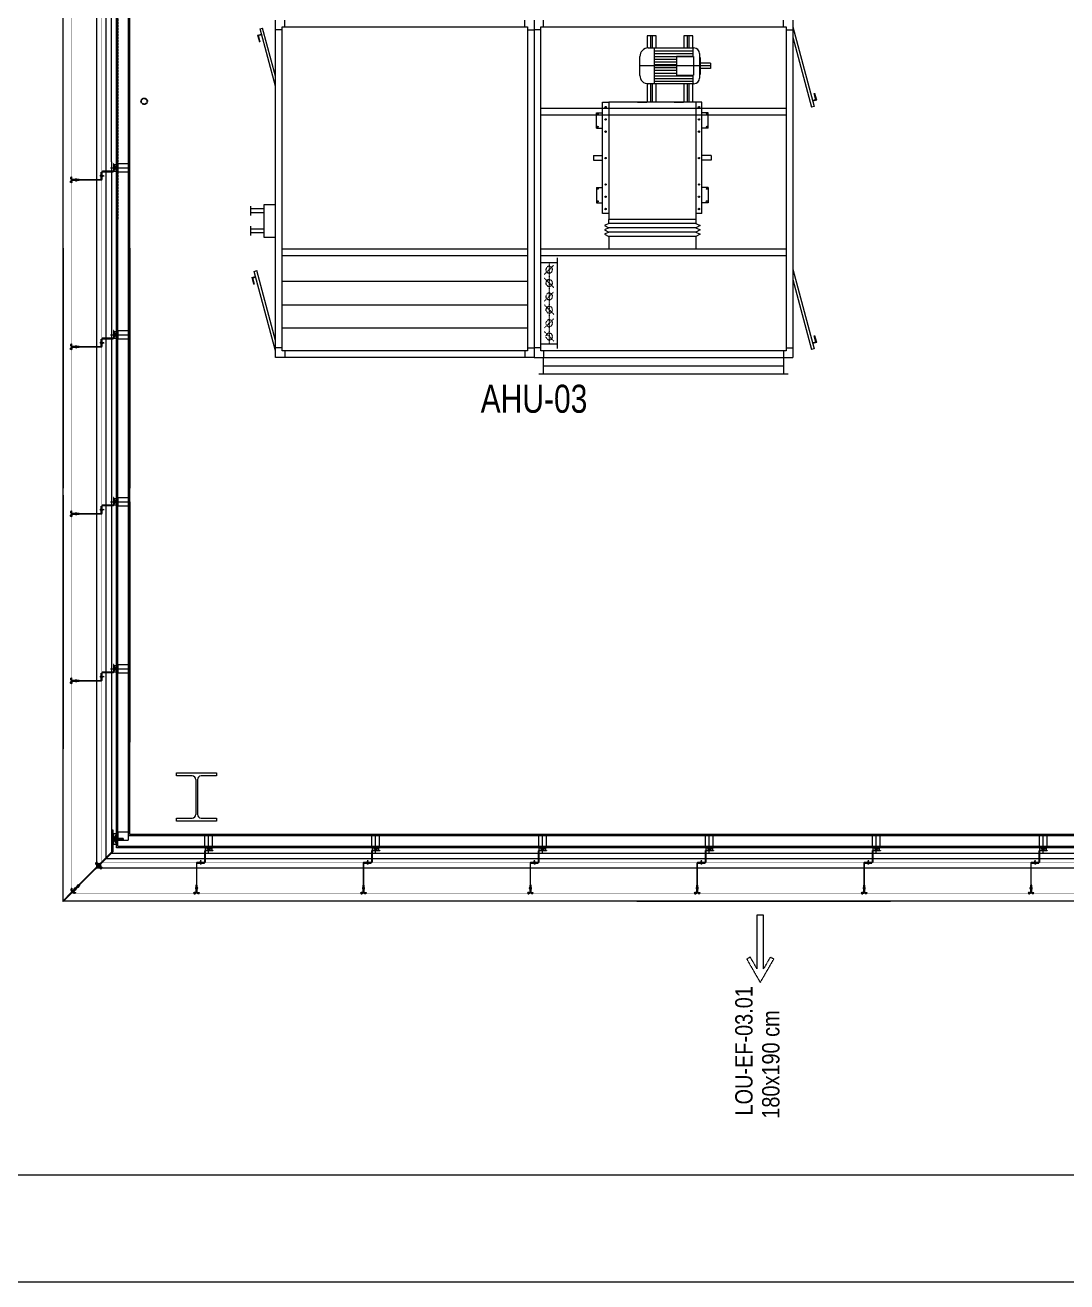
# Model space of a CAD drawing. Extents: x -1457 to 23780, y -2071 to 4205.
# Drawn here: x 18929 to 19709, y 0 to 941 of the extents above; entities that cross this region are included whole.
import ezdxf

# ---------------------------------------------------------------- set-up
doc = ezdxf.new("R2010")
doc.units = 0
doc.header["$MEASUREMENT"] = 0
for name, pattern in [('DASHDOT', [1, 0.5, -0.25, 0, -0.25]), ('DASHED', [0.75, 0.5, -0.25]), ('HIDDEN', [0.375, 0.25, -0.125])]:
    doc.linetypes.add(name, pattern=pattern)
doc.layers.get('0').update_dxf_attribs({"color": 9, "lineweight": 9})
for name, color, linetype, lineweight in [('40A', 9, 'Continuous', 9), ('_TP-AHU-DAMPER', 5, 'Continuous', 9), ('_TP-AHU-KAPI', 5, 'Continuous', 9), ('AHU Cihaz', 32, 'Continuous', 9), ('M-TEFRIS2-015', 129, 'Continuous', 9), ('T-CIHAZ', 101, 'Continuous', 20), ('ÖLÇÜ', 1, 'Continuous', 9)]:
    doc.layers.add(name, color=color, linetype=linetype, lineweight=lineweight)
doc.styles.add('CENTURY', font='GOTHIC.TTF', dxfattribs={"width": 0.8})
doc.styles.add('MuuM_TEXT-STANDART', font='ARIALN.TTF')

# ---------------------------------------------------------------- blocks, each defined once
blk = doc.blocks.new('prf-36')
for p, q in [((-15, 18), (15, 18)), ((-15, 15.75), (-15, 18)), ((-3.325, 15.75), (-15, 15.75)), ((-0.625, 13.05), (-0.625, -13.05)), ((0.625, 13.05), (0.625, -13.05)), ((15, 15.75), (3.325, 15.75)), ((15, 18), (15, 15.75)), ((-15, -15.75), (-3.325, -15.75)), ((-15, -18), (-15, -15.75)), ((15, -18), (-15, -18)), ((3.325, -15.75), (15, -15.75)), ((15, -15.75), (15, -18))]:
    blk.add_line(p, q)
for centre, start, end in [((-3.325, 13.05), 0, 90), ((3.325, 13.05), 90, 180), ((-3.325, -13.05), 270, 0), ((3.325, -13.05), 180, 270)]:
    blk.add_arc(centre, 2.7, start, end)
blk = doc.blocks.new('p-cephe_kose profili')
at = {"linetype": 'Continuous', "lineweight": 13}
for p, q in [((-2.75, 12.75), (-3.15, 12.75)), ((-3.15, -2.87), (-3.15, 12.75)), ((-2.75, -3.03), (-2.75, 12.75)), ((-3.15, -2.87), (-30.14, -29.86)), ((-2.75, -3.03), (-29.86, -30.14)), ((-33.53, -32.82), (-28.58, -27.87)), ((-33.32, -33.03), (-28.37, -28.08)), ((-28.37, -28.08), (-28.58, -27.87)), ((-33.85, -33.57), (-40.45, -40.17)), ((-33.57, -33.85), (-40.17, -40.45)), ((-34, -30.65), (-34, -32.75)), ((-34, -30.65), (-33.7, -30.65)), ((-33.85, -33.57), (-30.14, -29.86)), ((-33.57, -33.85), (-33.85, -33.57)), ((-33.7, -30.65), (-33.7, -32.75)), ((-33.57, -33.85), (-29.86, -30.14)), ((-28.08, -28.37), (-33.03, -33.32)), ((-27.87, -28.58), (-32.82, -33.53)), ((-32.75, -33.7), (-30.65, -33.7)), ((-32.75, -34), (-30.65, -34)), ((-30.65, -34), (-30.65, -33.7)), ((-30.14, -29.86), (-29.86, -30.14)), ((-29.86, -30.14), (-30.14, -29.86)), ((-28.08, -28.37), (-27.87, -28.58)), ((-40.45, -40.17), (-40.17, -40.45))]:
    blk.add_line(p, q, dxfattribs=at)
at = {"linetype": 'Continuous', "lineweight": 5}
for p, q in [((-2.75, 2.25), (-0.25, 10.25)), ((-0.25, 2.25), (-2.75, 10.25)), ((-3.15, 6.69), (1.05, 6.69)), ((1.05, 5.81), (-3.15, 5.81)), ((-2.73, 6.25), (4.2, 6.25)), ((4.85, 6.62), (1.05, 6.62)), ((4.85, 5.88), (1.05, 5.88))]:
    blk.add_line(p, q, dxfattribs=at)
for p, q in [((-16.23, -12.06), (-13.36, -12.06)), ((-15.99, -11.97), (-15.95, -11.97)), ((-15.99, -12.15), (-15.95, -12.15)), ((-15.95, -11.97), (-15.95, -12.15)), ((-15.5, -12.68), (-15.5, -11.44)), ((-15.41, -11.82), (-15.23, -11.82)), ((-15.41, -12.3), (-15.32, -12.3)), ((-15.32, -12.3), (-15.14, -12.3)), ((-15.3, -12.02), (-15.28, -12.37)), ((-15.23, -11.82), (-15.05, -11.82)), ((-15.19, -11.74), (-15.1, -12.37)), ((-15.14, -12.3), (-14.96, -12.3)), ((-15.05, -11.82), (-14.87, -11.82)), ((-15.01, -11.74), (-14.92, -12.37)), ((-14.96, -12.3), (-14.78, -12.3)), ((-14.87, -11.82), (-14.69, -11.82)), ((-14.83, -11.74), (-14.74, -12.37)), ((-14.78, -12.3), (-14.6, -12.3)), ((-14.69, -11.82), (-14.51, -11.82)), ((-14.65, -11.74), (-14.56, -12.37)), ((-14.6, -12.3), (-14.42, -12.3)), ((-14.51, -11.82), (-14.33, -11.82)), ((-14.47, -11.74), (-14.38, -12.37)), ((-14.42, -12.3), (-14.24, -12.3)), ((-14.33, -11.82), (-13.6, -12.06)), ((-14.29, -11.74), (-14.2, -12.37)), ((-14.24, -12.3), (-13.6, -12.06)), ((-14.1, -11.79), (-14.03, -12.33)), ((-12.68, -15.51), (-11.44, -15.51)), ((-11.74, -14.3), (-12.37, -14.21)), ((-11.74, -14.48), (-12.37, -14.39)), ((-11.74, -14.66), (-12.37, -14.57)), ((-11.74, -14.84), (-12.37, -14.75)), ((-11.74, -15.02), (-12.37, -14.93)), ((-11.74, -15.2), (-12.37, -15.11)), ((-12.02, -15.31), (-12.37, -15.29)), ((-11.79, -14.11), (-12.33, -14.03)), ((-12.3, -14.25), (-12.06, -13.61)), ((-12.3, -14.43), (-12.3, -14.25)), ((-12.3, -14.61), (-12.3, -14.43)), ((-12.3, -14.79), (-12.3, -14.61)), ((-12.3, -14.97), (-12.3, -14.79)), ((-12.3, -15.15), (-12.3, -14.97)), ((-12.3, -15.33), (-12.3, -15.15)), ((-12.3, -15.42), (-12.3, -15.33)), ((-12.15, -15.99), (-12.15, -15.96)), ((-11.97, -15.96), (-12.15, -15.96)), ((-12.06, -16.24), (-12.06, -13.37)), ((-11.82, -14.34), (-12.06, -13.61)), ((-11.97, -15.99), (-11.97, -15.96)), ((-11.82, -14.52), (-11.82, -14.34)), ((-11.82, -14.7), (-11.82, -14.52)), ((-11.82, -14.88), (-11.82, -14.7)), ((-11.82, -15.06), (-11.82, -14.88)), ((-11.82, -15.24), (-11.82, -15.06)), ((-11.82, -15.42), (-11.82, -15.24))]:
    blk.add_line(p, q)
at = {"linetype": 'Continuous', "lineweight": 18}
for p, q in [((-15.25, -10.86), (-15.25, -14)), ((-15.25, -10.86), (-14.95, -10.86)), ((-14.95, -10.86), (-14.95, -14)), ((-14.78, -14.07), (-12.56, -11.86)), ((-14.57, -14.28), (-12.35, -12.07)), ((-12.07, -12.35), (-14.28, -14.57)), ((-11.86, -12.56), (-14.07, -14.78)), ((-14, -14.95), (-10.86, -14.95)), ((-14, -15.25), (-10.86, -15.25)), ((-12.35, -12.07), (-12.56, -11.86)), ((-12.07, -12.35), (-11.86, -12.56)), ((-10.86, -15.25), (-10.86, -14.95))]:
    blk.add_line(p, q, dxfattribs=at)
at = {"lineweight": 5}
for p, q in [((-13.02, -13.73), (-13.73, -13.02)), ((-13.29, -13.01), (-13.66, -13.38)), ((-13.65, -12.66), (-12.44, -13.86)), ((-13.29, -13.01), (-13.52, -13.23)), ((-13.52, -13.23), (-13.29, -13.01)), ((-13.29, -13.01), (-12.92, -12.64)), ((-13.29, -13.01), (-13.07, -12.79)), ((-13.07, -12.79), (-13.29, -13.01)), ((-12.57, -13.28), (-13.28, -12.57)), ((-12.8, -13.5), (-13.27, -13.98)), ((-12.8, -13.5), (-12.32, -13.03)), ((-34.6, -31.92), (-33.2, -31.92)), ((-34.1, -31.92), (-34.1, -31.37)), ((-34.1, -31.66), (-33.7, -31.66)), ((-34.1, -31.92), (-34.1, -32.47)), ((-34.1, -32.18), (-33.7, -32.18)), ((-33.7, -31.92), (-33.7, -31.48)), ((-33.7, -31.92), (-33.7, -31.66)), ((-33.7, -31.66), (-33.7, -31.92)), ((-33.7, -31.92), (-33.7, -32.36)), ((-33.7, -31.92), (-33.7, -32.18)), ((-33.7, -32.18), (-33.7, -31.92)), ((-31.92, -34.1), (-32.47, -34.1)), ((-31.92, -33.7), (-32.36, -33.7)), ((-31.92, -33.7), (-32.18, -33.7)), ((-32.18, -33.7), (-31.92, -33.7)), ((-32.18, -34.1), (-32.18, -33.7)), ((-31.22, -31.93), (-31.93, -31.22)), ((-31.92, -34.6), (-31.92, -33.2)), ((-31.92, -33.7), (-31.66, -33.7)), ((-31.92, -33.7), (-31.48, -33.7)), ((-31.66, -33.7), (-31.92, -33.7)), ((-31.92, -34.1), (-31.37, -34.1)), ((-31.49, -31.21), (-31.86, -31.58)), ((-31.85, -30.86), (-30.64, -32.06)), ((-31.49, -31.21), (-31.71, -31.43)), ((-31.71, -31.43), (-31.49, -31.21)), ((-31.66, -34.1), (-31.66, -33.7)), ((-31.49, -31.21), (-31.12, -30.84)), ((-31.49, -31.21), (-31.27, -30.99)), ((-31.27, -30.99), (-31.49, -31.21)), ((-30.77, -31.48), (-31.48, -30.77)), ((-31, -31.7), (-31.47, -32.18)), ((-31, -31.7), (-30.52, -31.23)), ((-28.94, -29.65), (-29.65, -28.94)), ((-29.22, -28.93), (-29.59, -29.3)), ((-29.57, -28.58), (-28.37, -29.78)), ((-29.22, -28.93), (-29.44, -29.16)), ((-29.44, -29.16), (-29.22, -28.93)), ((-29.22, -28.93), (-28.84, -28.56)), ((-29.22, -28.93), (-28.99, -28.71)), ((-28.99, -28.71), (-29.22, -28.93)), ((-28.5, -29.21), (-29.21, -28.5)), ((-28.72, -29.43), (-29.2, -29.91)), ((-28.72, -29.43), (-28.24, -28.95))]:
    blk.add_line(p, q, dxfattribs=at)
at = {"lineweight": 0}
blk.add_line((-34, -32.75), (-34, -30.75), dxfattribs=at)
at = {"linetype": 'Continuous', "lineweight": 5}
for points in [[(-2.75, 10.25), (-0.25, 10.25), (-0.25, 2.25), (-2.75, 2.25)], [(1.05, 6.75), (4.85, 6.75), (4.85, 5.75), (1.05, 5.75)]]:
    blk.add_lwpolyline(points, close=True, dxfattribs=at)
blk.add_lwpolyline([(-38.03, -37.75), (-37.75, -38.03)])
for centre, radius, start, end in [((-14.88, -12.06), 1.11, 166.64023, 175.47875), ((-14.88, -12.06), 1.11, 184.52125, 193.35977), ((-15.5, -11.91), 0.473, 90, 166.64023), ((-15.5, -12.21), 0.473, 193.35977, 270), ((-15.41, -11.73), 0.09, 180, 270), ((-15.41, -12.39), 0.09, 90, 180), ((-12.21, -15.51), 0.473, 180, 256.64023), ((-12.39, -15.42), 0.09, 270, 0), ((-12.06, -14.89), 1.11, 256.64023, 265.47875), ((-12.06, -14.89), 1.11, 274.52125, 283.35977), ((-11.73, -15.42), 0.09, 180, 270), ((-11.91, -15.51), 0.473, 283.35977, 360)]:
    blk.add_arc(centre, radius, start, end)
at = {"linetype": 'Continuous', "lineweight": 18}
for centre, radius, start, end in [((-14.85, -14), 0.4, 180, 315), ((-14.85, -14), 0.1, 180, 315), ((-14, -14.85), 0.4, 135, 270), ((-14, -14.85), 0.1, 135, 270)]:
    blk.add_arc(centre, radius, start, end, dxfattribs=at)
at = {"lineweight": 5}
for centre, radius, start, end in [((-13.35, -12.95), 0.57, 67.91943, 202.08057), ((-13.23, -13.07), 0.909, 267.07503, 2.92498), ((-33.62, -31.92), 0.732, 131.19054, 228.80946), ((-33.83, -31.92), 0.46, 286.95738, 73.04263), ((-31.92, -33.62), 0.732, 221.19054, 318.80946), ((-31.92, -33.83), 0.46, 16.95737, 163.04262), ((-31.55, -31.15), 0.57, 67.91943, 202.08057), ((-31.43, -31.27), 0.909, 267.07503, 2.92498), ((-29.27, -28.88), 0.57, 67.91943, 202.08057), ((-29.15, -29), 0.909, 267.07503, 2.92498)]:
    blk.add_arc(centre, radius, start, end, dxfattribs=at)
at = {"linetype": 'Continuous', "lineweight": 13}
for centre, radius, start, end in [((-33.6, -32.75), 0.4, 180, 315), ((-33.6, -32.75), 0.1, 180, 315), ((-32.75, -33.6), 0.4, 135, 270), ((-32.75, -33.6), 0.1, 135, 270)]:
    blk.add_arc(centre, radius, start, end, dxfattribs=at)
at = {"linetype": 'Continuous', "lineweight": 5}
blk.add_rational_spline([(-3.15, 7.25), (-3.22, 7.25), (-3.29, 7.25), (-3.63, 7.25), (-3.68, 6.91), (-3.7, 6.83), (-3.71, 6.75), (-3.79, 6.25), (-3.71, 5.75), (-3.7, 5.67), (-3.68, 5.59), (-3.63, 5.25), (-3.29, 5.25), (-3.22, 5.25), (-3.15, 5.25), (-3.15, 6.25), (-3.15, 7.25)], [1, 1, 1, 0.760917374327, 1, 1, 1, 1, 1, 1, 1, 0.760917374327, 1, 1, 1, 1, 1], degree=2, knots=[0, 0, 0, 1, 1, 2, 2, 3, 3, 4, 4, 5, 5, 6, 6, 7, 7, 8, 8, 8], dxfattribs=at)
blk = doc.blocks.new('p- alum kaplama profil')
at = {"lineweight": 13}
blk.add_lwpolyline([(7.12, 12.59), (7.12, 26.49)], dxfattribs=at)
at = {"lineweight": 18}
blk.add_lwpolyline([(4.09, 6.16), (-1.41, 6.16), (-1.41, 6.46), (4.09, 6.46, 0.414214), (4.29, 6.66), (4.29, 14.66, -0.414214), (4.79, 15.16), (10.29, 15.16), (10.29, 14.86), (4.79, 14.86, 0.414214), (4.59, 14.66), (4.59, 6.66, -0.414214)], format="xyb", close=True, dxfattribs=at)
at = {"lineweight": 5}
blk.add_lwpolyline([(9.44, 15.16), (4.79, 15.16), (4.79, 17.16), (9.44, 17.16)], close=True, dxfattribs=at)
for points in [[(4.79, 15.16), (9.44, 17.16)], [(9.44, 15.16), (4.79, 17.16)]]:
    blk.add_lwpolyline(points, dxfattribs=at)
blk.add_lwpolyline([(-2.06, 5.56), (-2.06, -2.34), (-2.06, -15.69), (-1.66, -15.69), (-1.66, -2.34), (-1.66, 5.56), (-1.66, 5.56), (-1.66, 5.57), (-1.66, 5.57), (-1.66, 5.58), (-1.66, 5.58), (-1.65, 5.59), (-1.65, 5.59), (-1.65, 5.59), (-1.65, 5.6), (-1.65, 5.6), (-1.64, 5.61), (-1.64, 5.61), (-1.64, 5.62), (-1.64, 5.62), (-1.63, 5.62), (-1.63, 5.63), (-1.63, 5.63), (-1.62, 5.63), (-1.62, 5.64), (-1.61, 5.64), (-1.61, 5.64), (-1.61, 5.64), (-1.6, 5.65), (-1.6, 5.65), (-1.59, 5.65), (-1.59, 5.65), (-1.58, 5.65), (-1.58, 5.65), (-1.57, 5.66), (-1.57, 5.66), (-1.56, 5.66), (-1.56, 5.66), (3.94, 5.66), (3.94, 6.06), (-1.56, 6.06), (-1.58, 6.06), (-1.61, 6.05), (-1.63, 6.05), (-1.66, 6.05), (-1.68, 6.04), (-1.7, 6.03), (-1.73, 6.03), (-1.75, 6.02), (-1.77, 6.01), (-1.79, 6), (-1.82, 5.99), (-1.84, 5.97), (-1.86, 5.96), (-1.88, 5.94), (-1.89, 5.93), (-1.91, 5.91), (-1.93, 5.89), (-1.95, 5.87), (-1.96, 5.85), (-1.97, 5.83), (-1.99, 5.81), (-2, 5.79), (-2.01, 5.77), (-2.02, 5.75), (-2.03, 5.72), (-2.04, 5.7), (-2.04, 5.68), (-2.05, 5.65), (-2.05, 5.63), (-2.06, 5.61), (-2.06, 5.58)], close=True)
blk.add_lwpolyline([(-1.66, -2.34), (-2.06, -2.34)])
for points in [[(-2.36, -10.84), (-2.36, -16.39), (-2.36, -16.39, -0.414214), (-2.51, -16.54), (-2.51, -16.54), (-4.06, -16.54), (-4.06, -16.84), (-2.51, -16.84), (-2.51, -16.84, 0.414214), (-2.06, -16.39), (-2.06, -10.84)], [(-1.36, -10.84), (-1.66, -10.84), (-1.66, -16.39, 0.414214), (-1.21, -16.84), (-1.21, -16.84), (0.34, -16.84), (0.34, -16.54), (-1.21, -16.54), (-1.21, -16.54, -0.414214), (-1.36, -16.39), (-1.36, -16.39)]]:
    blk.add_lwpolyline(points, format="xyb", close=True)
for points in [[(0.67, 5.66, -10), (1.91, 5.66, -10)], [(0.67, 5.66, -10), (0.67, 5.64, -10), (0.67, 5.62, -10), (0.67, 5.6, -10), (0.68, 5.58, -10), (0.68, 5.56, -10), (0.69, 5.54, -10), (0.69, 5.52, -10), (0.7, 5.5, -10), (0.7, 5.48, -10), (0.71, 5.46, -10), (0.72, 5.45, -10), (0.73, 5.43, -10), (0.74, 5.41, -10), (0.75, 5.4, -10), (0.76, 5.38, -10), (0.77, 5.36, -10), (0.79, 5.35, -10), (0.8, 5.33, -10), (0.81, 5.32, -10), (0.83, 5.31, -10), (0.84, 5.29, -10), (0.86, 5.28, -10), (0.87, 5.27, -10), (0.89, 5.26, -10), (0.91, 5.25, -10), (0.92, 5.24, -10), (0.94, 5.23, -10), (0.96, 5.22, -10), (0.98, 5.21, -10), (1, 5.21, -10), (1.02, 5.2, -10), (1.03, 5.2, -10)], [(0.96, 5.66, -10), (0.97, 5.66, -10), (0.97, 5.66, -10), (0.97, 5.66, -10), (0.98, 5.66, -10), (0.98, 5.66, -10), (0.99, 5.66, -10), (0.99, 5.66, -10), (1, 5.66, -10), (1, 5.67, -10), (1, 5.67, -10), (1.01, 5.67, -10), (1.01, 5.67, -10), (1.01, 5.67, -10), (1.02, 5.68, -10), (1.02, 5.68, -10), (1.02, 5.68, -10), (1.03, 5.69, -10), (1.03, 5.69, -10), (1.03, 5.69, -10), (1.04, 5.7, -10), (1.04, 5.7, -10), (1.04, 5.7, -10), (1.04, 5.71, -10), (1.04, 5.71, -10), (1.05, 5.72, -10), (1.05, 5.72, -10), (1.05, 5.72, -10), (1.05, 5.73, -10), (1.05, 5.73, -10), (1.05, 5.74, -10), (1.05, 5.74, -10), (1.05, 5.75, -10)], [(1.61, 6.87, -10), (0.98, 6.96, -10)], [(1.33, 5.85, -10), (0.98, 5.88, -10)], [(1.56, 7.05, -10), (1.02, 7.13, -10)], [(1.03, 5.2, -10), (1.04, 5.2, -10), (1.05, 5.19, -10), (1.05, 5.19, -10), (1.06, 5.19, -10), (1.06, 5.19, -10), (1.07, 5.19, -10), (1.07, 5.19, -10), (1.08, 5.19, -10), (1.08, 5.19, -10), (1.09, 5.19, -10), (1.09, 5.18, -10), (1.1, 5.18, -10), (1.1, 5.18, -10), (1.11, 5.18, -10), (1.11, 5.18, -10), (1.12, 5.18, -10), (1.12, 5.18, -10), (1.13, 5.18, -10), (1.13, 5.18, -10), (1.14, 5.18, -10), (1.15, 5.18, -10), (1.15, 5.18, -10), (1.16, 5.17, -10), (1.16, 5.17, -10), (1.17, 5.17, -10), (1.17, 5.17, -10), (1.18, 5.17, -10), (1.18, 5.17, -10), (1.19, 5.17, -10), (1.19, 5.17, -10), (1.2, 5.17, -10), (1.2, 5.17, -10)], [(1.05, 6.91, -10), (1.29, 7.56, -10)], [(1.05, 5.83, -10), (1.05, 6.01, -10)], [(1.05, 5.75, -10), (1.05, 5.83, -10)], [(1.2, 5.17, -10), (1.2, 5.2, -10)], [(1.38, 5.2, -10), (1.2, 5.2, -10)], [(1.29, 4.93, -10), (1.29, 7.8, -10)], [(1.53, 6.82, -10), (1.29, 7.56, -10)], [(1.29, 6.16, -10), (1.29, 6.26, -10)], [(1.38, 5.17, -10), (1.38, 5.2, -10)], [(1.38, 5.17, -10), (1.38, 5.17, -10), (1.39, 5.17, -10), (1.39, 5.17, -10), (1.4, 5.17, -10), (1.41, 5.17, -10), (1.41, 5.17, -10), (1.42, 5.17, -10), (1.42, 5.17, -10), (1.43, 5.17, -10), (1.43, 5.18, -10), (1.44, 5.18, -10), (1.44, 5.18, -10), (1.45, 5.18, -10), (1.45, 5.18, -10), (1.46, 5.18, -10), (1.46, 5.18, -10), (1.47, 5.18, -10), (1.47, 5.18, -10), (1.48, 5.18, -10), (1.48, 5.18, -10), (1.49, 5.18, -10), (1.5, 5.19, -10), (1.5, 5.19, -10), (1.51, 5.19, -10), (1.51, 5.19, -10), (1.52, 5.19, -10), (1.52, 5.19, -10), (1.53, 5.19, -10), (1.53, 5.19, -10), (1.54, 5.19, -10), (1.54, 5.2, -10), (1.55, 5.2, -10)], [(1.53, 5.75, -10), (1.53, 5.92, -10)], [(1.53, 5.75, -10), (1.53, 5.74, -10), (1.53, 5.74, -10), (1.53, 5.73, -10), (1.53, 5.73, -10), (1.53, 5.72, -10), (1.54, 5.72, -10), (1.54, 5.72, -10), (1.54, 5.71, -10), (1.54, 5.71, -10), (1.54, 5.7, -10), (1.54, 5.7, -10), (1.55, 5.7, -10), (1.55, 5.69, -10), (1.55, 5.69, -10), (1.55, 5.69, -10), (1.56, 5.68, -10), (1.56, 5.68, -10), (1.56, 5.68, -10), (1.57, 5.67, -10), (1.57, 5.67, -10), (1.58, 5.67, -10), (1.58, 5.67, -10), (1.58, 5.67, -10), (1.59, 5.66, -10), (1.59, 5.66, -10), (1.6, 5.66, -10), (1.6, 5.66, -10), (1.6, 5.66, -10), (1.61, 5.66, -10), (1.61, 5.66, -10), (1.62, 5.66, -10), (1.62, 5.66, -10)], [(1.55, 5.2, -10), (1.57, 5.2, -10), (1.59, 5.21, -10), (1.6, 5.21, -10), (1.62, 5.22, -10), (1.64, 5.23, -10), (1.66, 5.24, -10), (1.68, 5.25, -10), (1.69, 5.26, -10), (1.71, 5.27, -10), (1.73, 5.28, -10), (1.74, 5.29, -10), (1.76, 5.31, -10), (1.77, 5.32, -10), (1.78, 5.33, -10), (1.8, 5.35, -10), (1.81, 5.36, -10), (1.82, 5.38, -10), (1.83, 5.4, -10), (1.84, 5.41, -10), (1.85, 5.43, -10), (1.86, 5.45, -10), (1.87, 5.46, -10), (1.88, 5.48, -10), (1.89, 5.5, -10), (1.89, 5.52, -10), (1.9, 5.54, -10), (1.9, 5.56, -10), (1.9, 5.58, -10), (1.91, 5.6, -10), (1.91, 5.62, -10), (1.91, 5.64, -10), (1.91, 5.66, -10)], [(-3.84, -17.04, 0), (-3.81, -17.07, 0), (-3.78, -17.1, 0), (-3.75, -17.12, 0), (-3.72, -17.15, 0), (-3.69, -17.17, 0), (-3.66, -17.19, 0), (-3.62, -17.21, 0), (-3.59, -17.23, 0), (-3.55, -17.24, 0), (-3.52, -17.26, 0), (-3.48, -17.27, 0), (-3.44, -17.28, 0), (-3.4, -17.28, 0), (-3.36, -17.29, 0), (-3.32, -17.29, 0), (-3.29, -17.29, 0), (-3.25, -17.29, 0), (-3.21, -17.29, 0), (-3.17, -17.28, 0), (-3.13, -17.28, 0), (-3.09, -17.27, 0), (-3.06, -17.26, 0), (-3.02, -17.24, 0), (-2.98, -17.23, 0), (-2.95, -17.21, 0), (-2.91, -17.19, 0), (-2.88, -17.17, 0), (-2.85, -17.15, 0), (-2.82, -17.12, 0), (-2.79, -17.1, 0), (-2.76, -17.07, 0), (-2.73, -17.04, 0)], [(-3.29, -17.04, 0), (-3.84, -17.04, 0)], [(-2.85, -16.54, 0), (-2.86, -16.51, 0), (-2.87, -16.47, 0), (-2.89, -16.44, 0), (-2.91, -16.41, 0), (-2.93, -16.38, 0), (-2.96, -16.35, 0), (-2.98, -16.33, 0), (-3.01, -16.31, 0), (-3.04, -16.29, 0), (-3.07, -16.27, 0), (-3.11, -16.25, 0), (-3.14, -16.24, 0), (-3.18, -16.23, 0), (-3.21, -16.22, 0), (-3.25, -16.22, 0), (-3.29, -16.22, 0), (-3.32, -16.22, 0), (-3.36, -16.22, 0), (-3.39, -16.23, 0), (-3.43, -16.24, 0), (-3.46, -16.25, 0), (-3.5, -16.27, 0), (-3.53, -16.29, 0), (-3.56, -16.31, 0), (-3.59, -16.33, 0), (-3.61, -16.35, 0), (-3.64, -16.38, 0), (-3.66, -16.41, 0), (-3.68, -16.44, 0), (-3.7, -16.47, 0), (-3.71, -16.51, 0), (-3.73, -16.54, 0)], [(-3.29, -16.54, 0), (-3.73, -16.54, 0)], [(-3.29, -16.54, 0), (-3.55, -16.54, 0)], [(-3.55, -16.54, 0), (-3.29, -16.54, 0)], [(-3.55, -17.04, 0), (-3.55, -16.54, 0)], [(-3.29, -17.54, 0), (-3.29, -16.04, 0)], [(-3.29, -16.54, 0), (-2.85, -16.54, 0)], [(-3.29, -16.54, 0), (-3.03, -16.54, 0)], [(-3.03, -16.54, 0), (-3.29, -16.54, 0)], [(-3.29, -17.04, 0), (-2.73, -17.04, 0)], [(-3.03, -17.04, 0), (-3.03, -16.54, 0)], [(-2.86, -13.04, 0), (-0.86, -13.04, 0)], [(-2.36, -12.52, 0), (-2.4, -12.53, 0), (-2.43, -12.56, 0), (-2.47, -12.58, 0), (-2.5, -12.6, 0), (-2.53, -12.63, 0), (-2.56, -12.66, 0), (-2.59, -12.69, 0), (-2.61, -12.73, 0), (-2.63, -12.76, 0), (-2.65, -12.8, 0), (-2.67, -12.84, 0), (-2.68, -12.88, 0), (-2.69, -12.92, 0), (-2.7, -12.96, 0), (-2.71, -13, 0), (-2.71, -13.04, 0), (-2.71, -13.08, 0), (-2.7, -13.13, 0), (-2.69, -13.17, 0), (-2.68, -13.21, 0), (-2.67, -13.25, 0), (-2.65, -13.28, 0), (-2.63, -13.32, 0), (-2.61, -13.36, 0), (-2.59, -13.39, 0), (-2.56, -13.42, 0), (-2.53, -13.45, 0), (-2.5, -13.48, 0), (-2.47, -13.51, 0), (-2.43, -13.53, 0), (-2.4, -13.55, 0), (-2.36, -13.57, 0)], [(-2.36, -13.04, 0), (-2.36, -12.52, 0)], [(-2.36, -13.04, 0), (-2.36, -12.73, 0)], [(-2.36, -12.73, 0), (-2.36, -13.04, 0)], [(-1.36, -12.73, 0), (-2.36, -12.73, 0)], [(-2.36, -13.04, 0), (-2.36, -13.36, 0)], [(-2.36, -13.04, 0), (-2.36, -13.57, 0)], [(-2.36, -13.36, 0), (-2.36, -13.04, 0)], [(-1.36, -13.36, 0), (-2.36, -13.36, 0)], [(-1.36, -13.04, 0), (-1.36, -12.37, 0)], [(-1.36, -13.72, 0), (-1.32, -13.68, 0), (-1.29, -13.65, 0), (-1.26, -13.61, 0), (-1.23, -13.58, 0), (-1.2, -13.54, 0), (-1.18, -13.5, 0), (-1.16, -13.45, 0), (-1.14, -13.41, 0), (-1.12, -13.37, 0), (-1.1, -13.32, 0), (-1.09, -13.28, 0), (-1.08, -13.23, 0), (-1.07, -13.18, 0), (-1.06, -13.14, 0), (-1.06, -13.09, 0), (-1.06, -13.04, 0), (-1.06, -12.99, 0), (-1.06, -12.95, 0), (-1.07, -12.9, 0), (-1.08, -12.85, 0), (-1.09, -12.81, 0), (-1.1, -12.76, 0), (-1.12, -12.72, 0), (-1.14, -12.67, 0), (-1.16, -12.63, 0), (-1.18, -12.59, 0), (-1.2, -12.55, 0), (-1.23, -12.51, 0), (-1.26, -12.47, 0), (-1.29, -12.43, 0), (-1.32, -12.4, 0), (-1.36, -12.37, 0)], [(-1.36, -13.04, 0), (-1.36, -13.72, 0)], [(-0.56, -17.04, 0), (-1.11, -17.04, 0)], [(0, -17.04, 0), (-0.03, -17.07, 0), (-0.06, -17.1, 0), (-0.09, -17.12, 0), (-0.12, -17.15, 0), (-0.15, -17.17, 0), (-0.18, -17.19, 0), (-0.22, -17.21, 0), (-0.25, -17.23, 0), (-0.29, -17.24, 0), (-0.33, -17.26, 0), (-0.36, -17.27, 0), (-0.4, -17.28, 0), (-0.44, -17.28, 0), (-0.48, -17.29, 0), (-0.52, -17.29, 0), (-0.56, -17.29, 0), (-0.59, -17.29, 0), (-0.63, -17.29, 0), (-0.67, -17.28, 0), (-0.71, -17.28, 0), (-0.75, -17.27, 0), (-0.79, -17.26, 0), (-0.82, -17.24, 0), (-0.86, -17.23, 0), (-0.89, -17.21, 0), (-0.93, -17.19, 0), (-0.96, -17.17, 0), (-0.99, -17.15, 0), (-1.02, -17.12, 0), (-1.05, -17.1, 0), (-1.08, -17.07, 0), (-1.11, -17.04, 0)], [(-1, -16.54, 0), (-0.98, -16.51, 0), (-0.97, -16.47, 0), (-0.95, -16.44, 0), (-0.93, -16.41, 0), (-0.91, -16.38, 0), (-0.88, -16.35, 0), (-0.86, -16.33, 0), (-0.83, -16.31, 0), (-0.8, -16.29, 0), (-0.77, -16.27, 0), (-0.73, -16.25, 0), (-0.7, -16.24, 0), (-0.66, -16.23, 0), (-0.63, -16.22, 0), (-0.59, -16.22, 0), (-0.56, -16.22, 0), (-0.52, -16.22, 0), (-0.48, -16.22, 0), (-0.45, -16.23, 0), (-0.41, -16.24, 0), (-0.38, -16.25, 0), (-0.34, -16.27, 0), (-0.31, -16.29, 0), (-0.28, -16.31, 0), (-0.25, -16.33, 0), (-0.23, -16.35, 0), (-0.2, -16.38, 0), (-0.18, -16.41, 0), (-0.16, -16.44, 0), (-0.14, -16.47, 0), (-0.13, -16.51, 0), (-0.12, -16.54, 0)], [(-0.56, -16.54, 0), (-1, -16.54, 0)], [(-0.56, -16.54, 0), (-0.82, -16.54, 0)], [(-0.82, -16.54, 0), (-0.56, -16.54, 0)], [(-0.82, -17.04, 0), (-0.82, -16.54, 0)], [(-0.56, -17.54, 0), (-0.56, -16.04, 0)], [(-0.56, -16.54, 0), (-0.3, -16.54, 0)], [(-0.56, -16.54, 0), (-0.12, -16.54, 0)], [(-0.3, -16.54, 0), (-0.56, -16.54, 0)], [(-0.56, -17.04, 0), (0, -17.04, 0)], [(-0.3, -17.04, 0), (-0.3, -16.54, 0)]]:
    blk.add_polyline3d(points)
blk = doc.blocks.new('620 Kapı Sağ')
at = {"layer": '_TP-AHU-KAPI'}
for p, q in [((0, 0), (594.8, -159.4)), ((77.3, 0), (600, -140.1)), ((498.9, -160.1), (497.7, -164.4)), ((548.4, -178), (497.7, -164.4)), ((545.2, -172.5), (498.9, -160.1)), ((545.2, -172.5), (551.8, -147.9)), ((548.4, -178), (556.2, -149)), ((594.8, -159.4), (600, -140.1))]:
    blk.add_line(p, q, dxfattribs=at)
blk = doc.blocks.new('Isıtıcı Serpantin Üst Görünüş')
at = {"color": 35}
for p, q in [((-90, 0), (-90, -100)), ((-90, 0), (90, 0)), ((-60, -100), (-60, 0)), ((60, 0), (60, -100)), ((90, 0), (90, -100)), ((-110, -100), (-40, -100)), ((40, -100), (110, -100))]:
    blk.add_line(p, q, dxfattribs=at)
blk = doc.blocks.new('455 Kapı Sağ')
at = {"layer": '_TP-AHU-KAPI'}
for p, q in [((0, 0), (429.8, -115.2)), ((77.3, 0), (435, -95.9)), ((333.9, -115.9), (332.7, -120.2)), ((383.4, -133.8), (332.7, -120.2)), ((380.2, -128.3), (333.9, -115.9)), ((380.2, -128.3), (386.8, -103.7)), ((383.4, -133.8), (391.2, -104.8)), ((429.8, -115.2), (435, -95.9))]:
    blk.add_line(p, q, dxfattribs=at)
blk = doc.blocks.new('Damper 610')
at = {"layer": '_TP-AHU-DAMPER'}
for p, q in [((-35, 125), (645, 125)), ((0, 0), (0, 125)), ((610, 0), (610, 125))]:
    blk.add_line(p, q, dxfattribs=at)
at = {"layer": '_TP-AHU-DAMPER', "linetype": 'DASHED'}
for p, q in [((19.6, 97.9), (90.4, 27.1)), ((119.6, 27.1), (190.4, 97.9)), ((219.6, 97.9), (290.4, 27.1)), ((319.6, 27.1), (390.4, 97.9)), ((419.6, 97.9), (490.4, 27.1)), ((519.6, 27.1), (590.4, 97.9)), ((610, 62.5), (0, 62.5))]:
    blk.add_line(p, q, dxfattribs=at)
for centre in [(55, 62.5), (155, 62.5), (255, 62.5), (355, 62.5), (455, 62.5), (555, 62.5)]:
    blk.add_circle(centre, 25, dxfattribs=at)

msp = doc.modelspace()

# ---------------------------------------------------------------- linework, layer by layer
at = {"layer": '40A'}
for points in [[(23780, 4205), (17835, 4205), (17835, 0), (23780, 0)], [(23240.06, 80), (17915, 80), (17915, 4125), (23240.06, 4125)]]:
    msp.add_lwpolyline(points, close=True, dxfattribs=at)
at = {"layer": 'AHU Cihaz'}
for p, q in [((19116.55, 692.08), (19116.55, 944.58)), ((19123.65, 939.58), (19123.65, 944.58)), ((19303.25, 939.58), (19303.25, 944.58)), ((19310.35, 944.58), (19310.35, 692.08)), ((19317.45, 939.58), (19317.45, 944.58)), ((19497.05, 939.58), (19497.05, 944.58)), ((19504.15, 944.58), (19504.15, 692.08)), ((19121.55, 937.48), (19116.55, 937.48)), ((19121.55, 697.08), (19121.55, 939.58)), ((19121.55, 939.58), (19305.35, 939.58)), ((19305.35, 939.58), (19305.35, 697.08)), ((19305.35, 937.48), (19310.35, 937.48)), ((19315.35, 937.48), (19310.35, 937.48)), ((19315.35, 697.08), (19315.35, 939.58)), ((19315.35, 939.58), (19499.15, 939.58)), ((19499.15, 939.58), (19499.15, 697.08)), ((19499.15, 937.48), (19504.15, 937.48)), ((19442.37, 910.43), (19389.52, 910.43)), ((19499.15, 878.58), (19315.35, 878.58)), ((19499.15, 873.58), (19315.35, 873.58)), ((19108.14, 782), (19108.14, 806.73)), ((19108.14, 806.73), (19116.55, 806.73)), ((19116.55, 782), (19108.14, 782)), ((19305.35, 773.08), (19121.55, 773.08)), ((19499.15, 773.08), (19315.35, 773.08)), ((19305.35, 768.08), (19121.55, 768.08)), ((19499.15, 768.08), (19315.35, 768.08)), ((19121.55, 749.32), (19305.35, 749.32)), ((19121.55, 731.46), (19305.35, 731.46)), ((19121.55, 714.19), (19305.35, 714.19)), ((19121.55, 699.18), (19116.55, 699.18)), ((19305.35, 697.08), (19121.55, 697.08)), ((19123.65, 697.08), (19123.65, 692.08)), ((19303.25, 697.08), (19303.25, 692.08)), ((19305.35, 699.18), (19310.35, 699.18)), ((19315.35, 699.18), (19310.35, 699.18)), ((19499.15, 697.08), (19315.35, 697.08)), ((19317.45, 697.08), (19317.45, 692.08)), ((19497.05, 697.08), (19497.05, 692.08)), ((19499.15, 699.18), (19504.15, 699.18)), ((19310.35, 692.08), (19116.55, 692.08)), ((19310.35, 692.08), (19504.15, 692.08)), ((19317.45, 679.58), (19317.45, 692.08)), ((19497.05, 692.08), (19497.05, 679.58)), ((19500.55, 679.58), (19313.95, 679.58))]:
    msp.add_line(p, q, dxfattribs=at)
at = {"layer": 'AHU Cihaz', "ltscale": 0.5}
for p, q in [((19394.89, 932.83), (19394.89, 923.81)), ((19401.77, 932.83), (19394.89, 932.83)), ((19397.76, 923.81), (19397.76, 932.83)), ((19398.91, 923.81), (19398.91, 932.83)), ((19401.77, 923.81), (19401.77, 932.83)), ((19422.34, 932.83), (19422.34, 923.81)), ((19429.22, 932.83), (19422.34, 932.83)), ((19425.21, 923.81), (19425.21, 932.83)), ((19426.35, 923.81), (19426.35, 932.83)), ((19429.22, 923.81), (19429.22, 932.83)), ((19395.84, 923.81), (19429.95, 923.81)), ((19400.5, 897.05), (19400.5, 923.81)), ((19429.14, 923.81), (19429.14, 917.37)), ((19389.52, 903.23), (19389.52, 917.49)), ((19400.5, 921.65), (19429.14, 921.65)), ((19400.5, 919.6), (19429.14, 919.6)), ((19400.5, 917.49), (19429.14, 917.49)), ((19400.5, 915.53), (19416.93, 915.53)), ((19400.5, 913.49), (19416.93, 913.49)), ((19429.73, 917.37), (19416.93, 917.37)), ((19416.93, 917.37), (19416.93, 903.49)), ((19429.73, 917.37), (19429.73, 903.49)), ((19434.16, 919.6), (19434.16, 901.26)), ((19434.72, 916.69), (19434.16, 916.69)), ((19434.72, 916.69), (19434.72, 904.03)), ((19400.5, 911.38), (19416.93, 911.38)), ((19400.5, 909.27), (19416.93, 909.27)), ((19400.5, 907.17), (19416.93, 907.17)), ((19400.5, 904.98), (19416.93, 904.98)), ((19416.93, 903.49), (19429.73, 903.49)), ((19429.14, 903.49), (19429.14, 897.05)), ((19434.72, 904.03), (19434.16, 904.03)), ((19442.37, 912.34), (19434.72, 912.34)), ((19442.37, 908.52), (19434.72, 908.52)), ((19442.37, 912.34), (19442.37, 908.52)), ((19401.77, 897.05), (19394.89, 897.05)), ((19394.89, 897.05), (19394.89, 883.29)), ((19400.5, 897.05), (19395.84, 897.05)), ((19397.76, 883.29), (19397.76, 897.05)), ((19398.91, 883.29), (19398.91, 897.05)), ((19400.5, 903.02), (19429.14, 903.02)), ((19400.5, 901.05), (19429.14, 901.05)), ((19400.5, 898.94), (19429.14, 898.94)), ((19429.95, 897.05), (19400.5, 897.05)), ((19401.77, 883.29), (19401.77, 897.05)), ((19429.22, 897.05), (19422.34, 897.05)), ((19422.34, 897.05), (19422.34, 883.29)), ((19425.21, 883.29), (19425.21, 897.05)), ((19426.35, 883.29), (19426.35, 897.05)), ((19429.22, 883.29), (19429.22, 897.05)), ((19356.98, 863.79), (19356.98, 875.26)), ((19356.98, 875.26), (19361.57, 875.26)), ((19361.57, 799.91), (19361.57, 883.29)), ((19361.57, 883.29), (19366.16, 883.29)), ((19366.16, 883.29), (19366.16, 799.91)), ((19431.42, 883.29), (19366.16, 883.29)), ((19387.76, 883.29), (19394.64, 883.29)), ((19415.21, 883.29), (19422.09, 883.29)), ((19436, 883.29), (19431.42, 883.29)), ((19431.42, 883.29), (19431.42, 799.91)), ((19436, 799.91), (19436, 883.29)), ((19440.59, 875.26), (19436, 875.26)), ((19436, 863.79), (19436, 875.26)), ((19440.59, 863.79), (19440.59, 875.26)), ((19356.98, 863.79), (19361.57, 863.79)), ((19440.59, 863.79), (19436, 863.79)), ((19354.69, 843.32), (19361.57, 843.32)), ((19354.69, 843.32), (19354.69, 839.88)), ((19354.69, 839.88), (19361.57, 839.88)), ((19361.57, 839.88), (19361.57, 843.32)), ((19442.88, 843.32), (19436, 843.32)), ((19436, 839.88), (19436, 843.32)), ((19442.88, 839.88), (19436, 839.88)), ((19442.88, 843.32), (19442.88, 839.88)), ((19356.98, 819.41), (19356.98, 807.94)), ((19356.98, 819.41), (19361.57, 819.41)), ((19440.59, 819.41), (19436, 819.41)), ((19440.59, 819.41), (19440.59, 807.94)), ((19356.98, 807.94), (19361.57, 807.94)), ((19366.16, 799.91), (19361.57, 799.91)), ((19366.16, 799.91), (19366.16, 795.32)), ((19436, 799.91), (19431.42, 799.91)), ((19431.42, 799.91), (19431.42, 795.32)), ((19440.59, 807.94), (19436, 807.94)), ((19366.16, 792.47), (19362.91, 790.84)), ((19362.91, 790.84), (19366.16, 789.21)), ((19431.42, 795.32), (19366.16, 795.32)), ((19366.16, 792.47), (19366.16, 795.32)), ((19431.42, 792.47), (19366.16, 792.47)), ((19431.42, 795.32), (19431.42, 792.47)), ((19431.42, 792.47), (19434.67, 790.84)), ((19434.67, 790.84), (19431.42, 789.21)), ((19366.16, 789.21), (19362.91, 787.59)), ((19362.91, 787.59), (19366.16, 785.96)), ((19366.16, 785.96), (19362.91, 784.34)), ((19362.91, 784.34), (19366.16, 782.71)), ((19431.42, 789.21), (19366.16, 789.21)), ((19431.42, 785.96), (19366.16, 785.96)), ((19366.16, 782.71), (19366.16, 773.08)), ((19431.42, 782.71), (19366.16, 782.71)), ((19431.42, 789.21), (19434.67, 787.59)), ((19434.67, 787.59), (19431.42, 785.96)), ((19431.42, 785.96), (19434.67, 784.34)), ((19434.67, 784.34), (19431.42, 782.71)), ((19431.42, 782.71), (19431.42, 773.08))]:
    msp.add_line(p, q, dxfattribs=at)
at = {"layer": 'AHU Cihaz', "linetype": 'DASHED'}
msp.add_line((19317.45, 685.83), (19497.05, 685.83), dxfattribs=at)
at = {"layer": 'AHU Cihaz', "ltscale": 0.5}
for centre, radius in [((19363.87, 879.5), 0.516), ((19433.71, 879.5), 0.516), ((19357.9, 874.22), 0.402), ((19363.87, 870.33), 0.516), ((19433.71, 870.33), 0.516), ((19439.67, 874.22), 0.402), ((19357.9, 864.83), 0.402), ((19363.87, 861.15), 0.516), ((19433.71, 861.15), 0.516), ((19439.67, 864.83), 0.402), ((19363.87, 841.37), 0.516), ((19433.71, 841.37), 0.516), ((19357.9, 818.37), 0.402), ((19363.87, 821.58), 0.516), ((19433.71, 821.58), 0.516), ((19439.67, 818.37), 0.402), ((19357.9, 808.98), 0.402), ((19363.87, 812.41), 0.516), ((19433.71, 812.41), 0.516), ((19439.67, 808.98), 0.402), ((19363.87, 803.23), 0.516), ((19433.71, 803.23), 0.516)]:
    msp.add_circle(centre, radius, dxfattribs=at)
for centre, radius, start, end in [((19395.84, 917.49), 6.32, 90, 180), ((19429.95, 919.6), 4.21, 0, 90), ((19395.73, 903.25), 6.21, 180.18292, 271.04556), ((19429.95, 901.26), 4.21, 270, 0)]:
    msp.add_arc(centre, radius, start, end, dxfattribs=at)
at = {"layer": 'M-TEFRIS2-015', "linetype": 'HIDDEN', "lineweight": 0}
for p, q in [((18957.5, 590.16), (18957.5, 780.16)), ((18957.5, 774.03), (18957.5, 594.03)), ((19007.5, 774.03), (19007.5, 594.03)), ((18957.5, 589.03), (18957.5, 399.03)), ((18957.5, 404.03), (18957.5, 584.03)), ((19007.5, 584.03), (19007.5, 404.03)), ((19392.25, 335), (19572.25, 335)), ((19387.25, 285), (19577.25, 285)), ((19392.25, 285), (19572.25, 285)), ((19482.21, 274.44), (19477.21, 274.44)), ((19477.21, 274.44), (19477.21, 234.44)), ((19482.21, 234.44), (19482.21, 274.44)), ((19472.21, 243.1), (19469.61, 241.6)), ((19469.61, 241.6), (19479.71, 224.11)), ((19477.21, 234.44), (19472.21, 243.1)), ((19479.71, 224.11), (19489.81, 241.6)), ((19487.21, 243.1), (19482.21, 234.44)), ((19489.81, 241.6), (19487.21, 243.1))]:
    msp.add_line(p, q, dxfattribs=at)
for points in [[(22657.49, 285), (18957.5, 285), (18957.5, 2865), (22657.5, 2865)], [(19007.5, 1835), (20472.48, 1835), (20472.48, 335), (19007.5, 335)], [(18998.5, 830.97), (19006.5, 830.97), (19006.5, 836.97), (18998.5, 836.97)], [(18998.5, 705.97), (19006.5, 705.97), (19006.5, 711.97), (18998.5, 711.97)], [(18998.5, 580.97), (19006.5, 580.97), (19006.5, 586.97), (18998.5, 586.97)], [(18998.5, 455.97), (19006.5, 455.97), (19006.5, 461.97), (18998.5, 461.97)], [(18998.5, 330.8), (19006.5, 330.8), (19006.5, 336.8), (18998.5, 336.8)], [(19063.47, 334), (19063.47, 326), (19069.47, 326), (19069.47, 334)], [(19188.47, 334), (19188.47, 326), (19194.47, 326), (19194.47, 334)], [(19313.47, 334), (19313.47, 326), (19319.47, 326), (19319.47, 334)], [(19438.47, 334), (19438.47, 326), (19444.47, 326), (19444.47, 334)], [(19563.47, 334), (19563.47, 326), (19569.47, 326), (19569.47, 334)], [(19688.47, 334), (19688.47, 326), (19694.47, 326), (19694.47, 334)]]:
    msp.add_lwpolyline(points, close=True, dxfattribs=at)
for points, const_width in [([(20467.5, 291), (18963.5, 291), (18963.5, 2859), (22651.5, 2859), (22651.5, 291), (21824.7, 291)], 0.2), ([(20251.45, 2836), (18986.5, 2836), (18986.5, 314), (20494.5, 314)], 0.1)]:
    msp.add_lwpolyline(points, dxfattribs=dict(at, const_width=const_width))
for points in [[(20247, 2840), (18982.5, 2840), (18982.5, 310), (20497.5, 310)], [(20247, 2833.06), (18989.5, 2833), (18989.5, 317), (20490.48, 317)], [(20247, 2829.06), (18993.29, 2829), (18993.72, 321), (20486.5, 321)], [(20482.5, 325), (18997.5, 325), (18997.5, 1835)], [(20474.5, 326), (18998.5, 326), (18998.5, 1835)], [(20473.48, 334), (19006.5, 334), (19006.5, 1835)], [(20472.48, 335), (19007.5, 335), (19007.5, 1835)]]:
    msp.add_lwpolyline(points, dxfattribs=at)
for radius in [2.42, 2.42, 2.09, 2.09]:
    msp.add_circle((19018.23, 883.88), radius, dxfattribs=at)
at = {"layer": 'T-CIHAZ', "linetype": 'DASHED', "lineweight": -3, "ltscale": 3}
msp.add_line((18998.45, 795.58), (18998.45, 1606.58), dxfattribs=at)

# ---------------------------------------------------------------- block references
at = {"layer": 'AHU Cihaz', "xscale": -0.1, "yscale": 0.1, "zscale": 0.1}
for name, p, rotation in [('455 Kapı Sağ', (19116.55, 895.08), 270), ('620 Kapı Sağ', (19504.15, 939.58), 90), ('Isıtıcı Serpantin Üst Görünüş', (19108.14, 794.37), 270), ('Damper 610', (19315.35, 702.27), 270), ('620 Kapı Sağ', (19116.55, 697.08), 270), ('620 Kapı Sağ', (19504.15, 758.08), 90)]:
    msp.add_blockref(name, p, dxfattribs=dict(at, rotation=rotation))
at = {"layer": 'M-TEFRIS2-015', "linetype": 'HIDDEN', "lineweight": 0, "xscale": -1, "rotation": 270}
for p in [(18980.34, 826.86), (18980.34, 701.86), (18980.34, 576.86), (18980.34, 451.86)]:
    msp.add_blockref('p- alum kaplama profil', p, dxfattribs=at)
at = {"layer": 'M-TEFRIS2-015', "linetype": 'HIDDEN', "lineweight": 0}
for name, p in [('prf-36', (19057.5, 363)), ('p-cephe_kose profili', (18997.75, 325.31)), ('p- alum kaplama profil', (19059.36, 307.84)), ('p- alum kaplama profil', (19184.36, 307.84)), ('p- alum kaplama profil', (19309.36, 307.84)), ('p- alum kaplama profil', (19434.36, 307.84)), ('p- alum kaplama profil', (19559.36, 307.84)), ('p- alum kaplama profil', (19684.36, 307.84))]:
    msp.add_blockref(name, p, dxfattribs=at)

# ---------------------------------------------------------------- texts
at = {"layer": 'M-TEFRIS2-015', "linetype": 'HIDDEN', "lineweight": 0, "style": 'MuuM_TEXT-STANDART'}
for s, p in [('LOU-EF-03.01', (19473.93, 124.56)), ('180x190 cm', (19494.07, 122.15))]:
    msp.add_text(s, height=13, rotation=90, dxfattribs=at).set_placement(p)
at = {"layer": 'ÖLÇÜ', "color": 1, "linetype": 'DASHDOT', "style": 'CENTURY', "width": 0.8}
msp.add_text('AHU-03', height=21, dxfattribs=at).set_placement((19270.27, 650.68))

doc.saveas('drawing.dxf')
